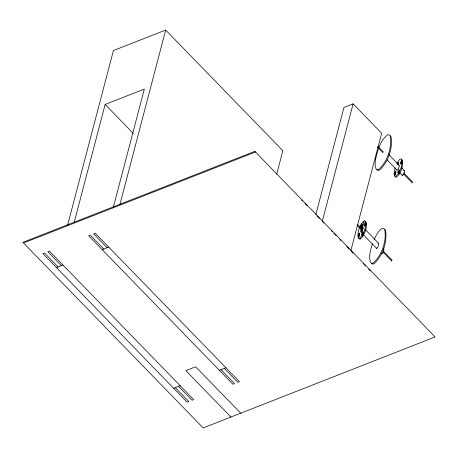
<?xml version="1.0" encoding="UTF-8"?>
<svg xmlns="http://www.w3.org/2000/svg" width="458" height="458" viewBox="0 0 458 458"><rect width="100%" height="100%" fill="white"/><g stroke="black" fill="none" stroke-linecap="round" stroke-linejoin="round"><path stroke-width="0.69" d="M361.242 227.523L362.49 224.695M362.289 235.372L363.354 232.67M364.705 226.16L365.77 223.458M395.094 174.836L395.958 172.368M398.563 173.473L399.628 170.777M412.16 182.553L412.526 181.975L403.635 172.815M366.154 224.815L366.223 223.441M401.019 163.872L401.838 161.8M67.618 225.124L113.412 50.569L165.681 30.068L282.844 150.705L276.689 174.166M74.162 222.525L105.14 104.441L144.344 89.064L113.361 207.153M119.887 204.623L165.681 30.068M315.877 214.481L343.958 107.441L353.107 103.852L381.646 133.238L350.851 250.635M322.312 221.248L353.107 103.852M361.299 228.611L362.49 226.979L364.087 220.899L364.854 220.865L365.415 221.42C366.354 227.317 364.013 234.29 359.53 238.263L358.763 238.297L358.202 237.742C357.263 231.845 359.604 224.872 364.087 220.899M361.041 229.281L360.618 231.216L360.893 232.195L361.705 231.645L362.788 229.195L362.982 227.466L362.49 226.979M395.162 167.823L394.332 171.172L394.161 174.733L394.475 175.843L395.031 176.404L395.804 176.37C400.281 172.391 402.628 165.424 401.683 159.527L401.122 158.972L400.355 159.006L399.433 159.63L396.886 163.454M372.446 243.805C370.74 249.65 368.478 256.074 370.367 262.142L372.24 264.031L373.774 263.957C382.739 256.005 387.422 242.07 385.544 230.277L383.672 228.387L382.138 228.456C378.131 230.826 376.207 235.378 374.197 239.357M402.284 163.38L402.382 161.434M363.423 234.925L363.595 234.479M397.04 163.563C397.973 160.535 399.004 163.288 397.693 164.811M397.79 164.336L398.758 162.802M399.691 173.032L399.868 172.586M391.767 260.35L391.699 260.951L391.813 260.253M359.685 234.261L358.837 237.049M399.496 173.433L399.084 173.994M363.223 235.326L362.473 236.025M403.744 170.685L404.42 170.651L404.317 172.718L402.651 175.706L399.548 172.763M358.637 237.399L359.513 239.07L360.28 239.036C364.763 235.063 367.104 228.09 366.165 222.193L365.604 221.638M377.987 243.404L378.663 243.375L378.56 245.436L377.478 247.887L376.665 248.436L363.898 235.298M24.079 242.769L255.484 152.01M56.471 267.609L63.004 265.05M102.208 249.673L108.741 247.108M173.634 388.247L180.166 385.688M219.371 370.31L225.903 367.745M398.763 165.08L399.256 165.573L399.061 167.302L397.979 169.752L397.166 170.302L387.153 160.002M376.968 169.655L378.503 169.586C387.462 161.634 392.151 147.694 390.268 135.9M363.475 227.74L362.055 229.384L361.385 232.469M383.523 248.631L384.027 249.599L383.346 252.203L382.43 253.652L381.926 253.852L381.663 253.348M371.49 263.258L373.024 263.184C381.983 255.232 386.672 241.297 384.794 229.504M401.878 159.745L402.433 160.3C403.378 166.197 401.031 173.164 396.554 177.143L395.786 177.177L395.225 176.622L394.91 175.506M388.825 154.598L399.158 165.241M401.265 167.405L404.42 170.651M377.942 146.36L383.375 151.953M377.581 147.173L383.014 152.772M403.767 174.137L412.166 182.788M365.095 229.401L378.663 243.375M357.44 224.494L362.879 230.088M383.632 251.459L392.048 260.161M357.08 225.307L362.518 230.906M383.272 252.272L391.67 260.923M359.53 238.263L360.28 239.036M301.536 200.014L302.526 201.033M305.017 203.598L307.003 205.648M316.953 215.89L319.438 218.449M322.421 221.523L323.915 223.057M331.374 230.74L332.371 231.765M333.865 233.299L336.349 235.859M339.83 239.448L340.826 240.473M346.792 246.616L349.282 249.175M351.269 251.224L353.261 253.274M363.205 263.516L365.696 266.075M368.679 269.149L370.173 270.684M105.14 104.441L133.289 133.421M107.109 247.749L93.592 233.832L95.224 233.191L239.425 381.669L237.788 382.31L224.271 368.387M103.84 249.032L90.323 235.109L88.692 235.75L232.887 384.228L234.525 383.586L221.002 369.669M240.719 413.196L195.658 366.795L185.856 370.642L230.918 417.038M61.372 265.686L47.855 251.768L49.487 251.127L193.688 399.605L192.051 400.246L178.534 386.329M58.103 266.968L44.586 253.051L42.955 253.692L187.15 402.17L188.788 401.529L175.265 387.605M402.256 175.546L402.147 174.733M396.903 169.798L396.994 170.136M376.402 247.933L376.499 248.27M358.122 235.561C358.895 239.923 361.001 228.01 358.122 235.561M360.538 226.355C361.31 230.718 363.417 218.804 360.538 226.355M361.585 234.204C362.358 238.566 364.465 226.653 361.585 234.204M364.001 224.993C364.774 229.361 366.881 217.447 364.001 224.993M375.566 159.189L375.119 163.122L375.216 166.311L375.846 168.538L377.718 170.428L379.253 170.359C388.212 162.407 392.901 148.466 391.023 136.673L389.151 134.784L387.611 134.858C380.123 140.463 377.632 150.499 375.566 159.189M394.39 173.668C395.162 178.03 397.269 166.117 394.39 173.668M397.853 172.311C398.632 176.674 400.733 164.76 397.853 172.311M400.269 163.1C401.042 167.462 403.149 155.548 400.269 163.1M254.848 151.358L22.9 242.334L203.152 427.932L435.1 336.956L254.848 151.358"/></g></svg>
